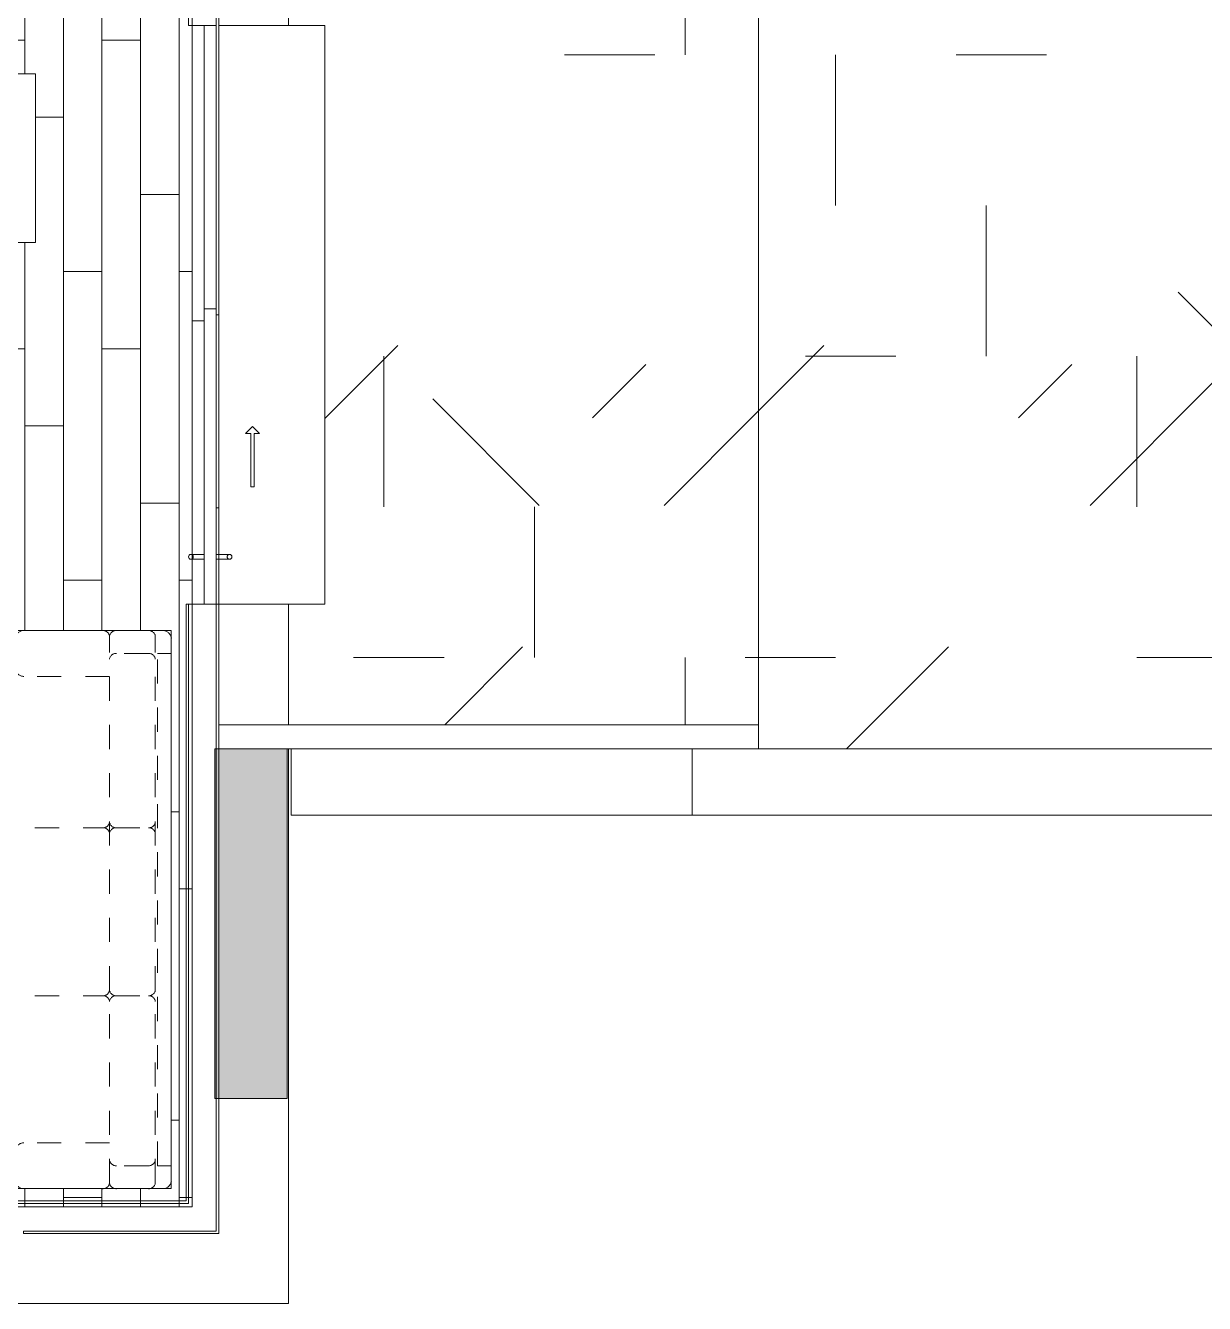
# Model space of a CAD drawing. Header units: metres. Extents: x 3856 to 4207, y -1118 to -691.
# Drawn here: x 3982.27 to 3987.16, y -996.43 to -991.13 of the extents above; entities that cross this region are included whole.
import ezdxf

# ---------------------------------------------------------------- set-up
doc = ezdxf.new("R2010")
doc.units = ezdxf.units.M
doc.linetypes.add('Trazo', pattern=[0.006, 0.003, -0.003])
for name, color, linetype, lineweight in [('_Hidden Lines_', 7, 'Trazo', 9), ('Casework', 7, 'Continuous', 9), ('Detail Items', 7, 'Continuous', 9), ('Doors', 7, 'Continuous', 9), ('Floors', 7, 'Continuous', 9), ('Structural Framing', 7, 'Continuous', 9), ('Surface Pattern', 7, 'Continuous', 9), ('Walls', 7, 'Continuous', 9)]:
    doc.layers.add(name, color=color, linetype=linetype, lineweight=lineweight)
doc.layers.add('ROA-E00-URB-A101-MASTER_PLAN cambio estaciomientos_dwg', color=7, linetype='Continuous', lineweight=9, true_color=0x767676)
pattern_1 = [(45, (0, 0), (-1.76776695, 0), [0.9375, -3.75]), (45, (1.25, 1.25), (-1.76776695, 0), [0.9375, -3.75]), (45, (2.5, -0.375), (-1.76776695, 0), [0.3125, -2.5]), (90, (2.5, 0.625), (-0.625, 0.625), [0.625, -2.5]), (315, (2.5, 1.25), (0, 3.5355339), [0.625, -3.75]), (0, (1.25, 1.25), (2.5, 2.5), [0.375, -1.25]), (0, (-1.875, 2.5), (2.5, 2.5), [0.375, -2.5])]

# ---------------------------------------------------------------- blocks, each defined once
blk = doc.blocks.new('Comedor 2D - Escritorio 70 x160 cm-5364399-IMPLANTACIÓN - KIT COMERCIAL')
at = {"layer": '_Hidden Lines_'}
for p, q in [((-0.4103, 0.8951), (-0.4106, 1.152)), ((-0.37, 1.152), (-0.3697, 0.8951)), ((-0.0381, 1.1496), (-0.2816, 1.1496)), ((0.0503, 1.152), (0.05, 0.8951)), ((0.0908, 1.152), (0.0906, 0.8951)), ((0.4397, 0.8951), (0.4394, 1.152)), ((0.48, 1.152), (0.4803, 0.8951)), ((0.8119, 1.1496), (0.5684, 1.1496)), ((0.9003, 1.152), (0.9, 0.8951)), ((0.9408, 1.152), (0.9406, 0.8951)), ((-0.3583, 1.1081), (-0.3377, 1.0938)), ((0.0386, 1.1081), (0.018, 1.0938)), ((0.4917, 1.1081), (0.5123, 1.0938)), ((0.8886, 1.1081), (0.868, 1.0938)), ((-0.4849, 0.8951), (-0.4849, 0.1951)), ((1.1151, 0.8951), (-0.4849, 0.8951)), ((1.1151, 0.1951), (1.1151, 0.8951)), ((-0.4849, 0.1951), (1.1151, 0.1951)), ((-0.4103, 0.1951), (-0.4106, -0.0618)), ((-0.37, -0.0618), (-0.3697, 0.1951)), ((0.0503, -0.0618), (0.05, 0.1951)), ((0.0908, -0.0618), (0.0906, 0.1951)), ((0.4397, 0.1951), (0.4394, -0.0618)), ((0.48, -0.0618), (0.4803, 0.1951)), ((0.9003, -0.0618), (0.9, 0.1951)), ((0.9408, -0.0618), (0.9406, 0.1951)), ((-0.3583, -0.0179), (-0.3377, -0.0037)), ((0.0386, -0.0179), (0.018, -0.0037)), ((0.4917, -0.0179), (0.5123, -0.0037)), ((0.8886, -0.0179), (0.868, -0.0037)), ((-0.0381, -0.0594), (-0.2816, -0.0594)), ((0.8119, -0.0594), (0.5684, -0.0594))]:
    blk.add_line(p, q, dxfattribs=at)
for centre, radius, start, end in [((-0.3903, 1.152), 0.0203, 0, 179.9995), ((-0.1599, 0.9708), 0.2413, 34.6628, 145.3372), ((-0.1599, 0.9708), 0.2163, 34.6628, 145.3372), ((0.0706, 1.152), 0.0203, 0, 180), ((0.4597, 1.152), 0.0203, 0, 179.9995), ((0.6901, 0.9708), 0.2413, 34.6628, 145.3372), ((0.6901, 0.9708), 0.2163, 34.6628, 145.3372), ((0.9206, 1.152), 0.0203, 0, 180), ((-0.3196, 1.0851), 0.0705, 86.3866, 135.5915), ((-0.0001, 1.0851), 0.0705, 44.4089, 93.6134), ((0.5304, 1.0851), 0.0705, 86.3866, 135.5915), ((0.8499, 1.0851), 0.0705, 44.4089, 93.6134), ((-0.3196, 0.005), 0.0705, 224.4085, 273.6134), ((-0.1599, 0.1193), 0.2413, 214.6628, 325.3372), ((-0.1599, 0.1193), 0.2163, 214.6628, 325.3372), ((-0.0001, 0.005), 0.0705, 266.3866, 315.5911), ((0.5304, 0.005), 0.0705, 224.4085, 273.6134), ((0.6901, 0.1193), 0.2413, 214.6628, 325.3372), ((0.6901, 0.1193), 0.2163, 214.6628, 325.3372), ((0.8499, 0.005), 0.0705, 266.3866, 315.5911), ((-0.3903, -0.0618), 0.0203, 180.0005, 360), ((0.0706, -0.0618), 0.0203, 180, 360), ((0.4597, -0.0618), 0.0203, 180.0005, 0), ((0.9206, -0.0618), 0.0203, 180, 360)]:
    blk.add_arc(centre, radius, start, end, dxfattribs=at)
at = {"layer": 'Casework'}
for p, q in [((-0.4849, 0.8951), (1.1151, 0.8951)), ((-0.4849, 0.1951), (-0.4849, 0.8951)), ((1.1151, 0.8951), (1.1151, 0.1951)), ((1.1151, 0.1951), (-0.4849, 0.1951))]:
    blk.add_line(p, q, dxfattribs=at)
blk = doc.blocks.new('Sofá en L pequeño 2D - Sofá en L pequeño 2D-V162-IMPLANTACIÓN - KIT COMERCIAL')
at = {"layer": '_Hidden Lines_'}
for p, q in [((-0.81, 0.8141), (-0.2353, 0.8141)), ((-0.2353, 0.8141), (-0.162, 0.8141)), ((-0.162, 0.8141), (-0.0835, 0.8141)), ((0.2523, 0.8141), (-0.0835, 0.8141)), ((-0.0466, 0.8141), (-0.0466, -1.4691)), ((-0.8466, -1.4691), (-0.8466, 0.7826)), ((-0.7801, 0.7908), (-0.7801, -1.4774)), ((-0.5901, 0.7908), (-0.5901, -1.4774)), ((-0.1986, 0.6556), (-0.1986, 0.7826)), ((0.6534, 0.0454), (0.6534, 0.7826)), ((-0.8466, 0.7191), (-0.7896, 0.7191)), ((-0.7896, 0.7191), (-0.7896, -1.4056)), ((-0.7515, 0.7191), (-0.6156, 0.7191)), ((-0.5901, 0.6241), (-0.2353, 0.6241)), ((-0.6156, 0.0141), (-0.7547, 0.0141)), ((-0.0809, 0.0141), (-0.5647, 0.0141)), ((0.2521, 0.0141), (-0.0809, 0.0141)), ((-0.6156, -0.6826), (-0.7547, -0.6826)), ((-0.0809, -0.6826), (-0.5647, -0.6826)), ((-0.5901, -1.3106), (-0.2353, -1.3106)), ((-0.1986, -1.3422), (-0.1986, -1.4691)), ((-0.7896, -1.4056), (-0.8466, -1.4056)), ((-0.7515, -1.4056), (-0.6156, -1.4056)), ((-0.81, -1.5006), (-0.2353, -1.5006)), ((-0.2353, -1.5006), (-0.162, -1.5006)), ((-0.162, -1.5006), (-0.0833, -1.5006))]:
    blk.add_line(p, q, dxfattribs=at)
for centre, radius, start, end in [((-0.811, 0.7782), 0.0359, 88.3598, 173.0603), ((-0.7531, 0.7868), 0.0274, 86.6223, 171.476), ((-0.6172, 0.7868), 0.0274, 8.524, 93.3777), ((-0.5631, 0.7868), 0.0274, 86.6223, 171.476), ((-0.2342, 0.7782), 0.0359, 6.9397, 91.6402), ((-0.163, 0.7782), 0.0359, 88.3598, 173.0603), ((-0.0822, 0.7782), 0.0359, 7.325, 92.0256), ((0.6178, 0.7782), 0.0359, 6.9397, 91.6402), ((-0.7531, 0.6918), 0.0274, 86.6223, 171.476), ((-0.6172, 0.6918), 0.0274, 8.524, 93.3777), ((-0.2342, 0.6599), 0.0359, 268.3598, 353.0603), ((-0.7531, 0.0414), 0.0274, 188.524, 273.3777), ((-0.7531, -0.0132), 0.0274, 86.6223, 171.476), ((-0.6172, 0.0414), 0.0274, 266.6223, 351.476), ((-0.6172, -0.0132), 0.0274, 8.524, 93.3777), ((-0.5631, 0.0414), 0.0274, 188.524, 266.6223), ((-0.5631, -0.0132), 0.0274, 93.3777, 171.476), ((-0.0822, 0.05), 0.0359, 272.0256, 352.675), ((-0.0822, -0.0217), 0.0359, 7.325, 87.9744), ((0.6178, 0.05), 0.0359, 267.9744, 352.6756), ((-0.7531, -0.6553), 0.0274, 188.524, 273.3777), ((-0.7531, -0.7099), 0.0274, 86.6223, 171.476), ((-0.6172, -0.6553), 0.0274, 266.6223, 351.476), ((-0.6172, -0.7099), 0.0274, 8.524, 93.3777), ((-0.5631, -0.6553), 0.0274, 188.524, 266.6223), ((-0.5631, -0.7099), 0.0274, 93.3777, 171.476), ((-0.0822, -0.6468), 0.0359, 272.0256, 352.675), ((-0.0822, -0.7185), 0.0359, 7.325, 87.9744), ((-0.2342, -1.3465), 0.0359, 6.9397, 91.6402), ((-0.7531, -1.3783), 0.0274, 188.524, 273.3777), ((-0.6172, -1.3783), 0.0274, 266.6223, 351.476), ((-0.811, -1.4648), 0.0359, 186.9397, 271.6402), ((-0.7531, -1.4733), 0.0274, 188.524, 273.3777), ((-0.6172, -1.4733), 0.0274, 266.6223, 351.476), ((-0.5631, -1.4733), 0.0274, 188.524, 273.3777), ((-0.2342, -1.4648), 0.0359, 268.3598, 353.0603), ((-0.163, -1.4648), 0.0359, 186.9397, 271.6402), ((-0.0822, -1.4648), 0.0359, 268.3598, 353.0603)]:
    blk.add_arc(centre, radius, start, end, dxfattribs=at)
at = {"layer": 'Casework'}
for p, q in [((0.6534, 0.8141), (-0.8466, 0.8141)), ((-0.8466, 0.8141), (-0.8466, -1.5006)), ((0.6534, 0.0141), (0.6534, 0.8141)), ((-0.0466, -1.5006), (-0.0466, 0.0141)), ((-0.0466, 0.0141), (0.6534, 0.0141)), ((-0.8466, -1.5006), (-0.0466, -1.5006))]:
    blk.add_line(p, q, dxfattribs=at)
blk = doc.blocks.new('Puerta Ventana 2 cuerpos - Puerta Ventana 240 x 210cm-V182-IMPLANTACIÓN - KIT COMERCIAL')
at = {"layer": 'Detail Items'}
for p, q in [((-0.7125, -0.1925), (-0.4919, -0.1925)), ((-0.7125, -0.2075), (-0.7125, -0.1925)), ((-0.4919, -0.2075), (-0.7125, -0.2075)), ((-0.4919, -0.1705), (-0.4919, -0.1925)), ((-0.4624, -0.2), (-0.4919, -0.1705)), ((-0.4624, -0.2), (-0.4919, -0.2295)), ((-0.4919, -0.2295), (-0.4919, -0.2075))]:
    blk.add_line(p, q, dxfattribs=at)
at = {"layer": 'Doors'}
for p, q in [((-1.2, 0.05), (1.2, 0.05)), ((-1.2, 0), (0.025, 0)), ((-1.2, -0.05), (-1.2, 0)), ((-1.0127, 0.0514), (-1.0127, 0)), ((-0.9944, 0), (-0.9944, 0.0514)), ((-0.025, 0.05), (1.2, 0.05)), ((-0.025, 0), (-0.025, 0.05)), ((1.2, 0), (-0.025, 0)), ((0.025, 0), (0.025, -0.05)), ((1.2, 0.05), (1.2, 0)), ((-1.2, -0.05), (1.2, -0.05)), ((0.025, -0.05), (-1.2, -0.05)), ((-1.0127, -0.05), (-1.0127, -0.1008)), ((-0.9944, -0.1008), (-0.9944, -0.05))]:
    blk.add_line(p, q, dxfattribs=at)
for centre, start, end in [((-1.0035, 0.0555), 0, 180), ((-1.0035, 0.0555), 0, 180), ((-1.0035, 0.0555), 180, 360), ((-1.0035, 0.0555), 180, 0), ((-1.0035, -0.1049), 0, 180), ((-1.0035, -0.1049), 0, 180), ((-1.0035, -0.1049), 180, 360), ((-1.0035, -0.1049), 180, 0)]:
    blk.add_arc(centre, 0.01, start, end, dxfattribs=at)
for points in [[(-1.0127, 0.0514), (-1.0126, 0.0513), (-1.0125, 0.051), (-1.0123, 0.0507), (-1.0122, 0.0504), (-1.0121, 0.0503), (-1.012, 0.0501), (-1.0118, 0.0498), (-1.0115, 0.0494), (-1.0111, 0.0489), (-1.0106, 0.0484), (-1.0101, 0.0479), (-1.0096, 0.0475), (-1.009, 0.0471), (-1.0083, 0.0467), (-1.0076, 0.0463), (-1.0069, 0.046), (-1.0061, 0.0458), (-1.005, 0.0455), (-1.0038, 0.0454), (-1.0027, 0.0455), (-1.0015, 0.0456), (-1.0004, 0.0459), (-0.9994, 0.0463), (-0.9988, 0.0466), (-0.9984, 0.0469), (-0.998, 0.0471), (-0.9975, 0.0475), (-0.9969, 0.0479), (-0.9965, 0.0484), (-0.996, 0.0489), (-0.9956, 0.0494), (-0.9953, 0.0498), (-0.9951, 0.0501), (-0.995, 0.0503), (-0.9949, 0.0504), (-0.9948, 0.0507), (-0.9946, 0.051), (-0.9945, 0.0513), (-0.9944, 0.0514)], [(-0.9944, 0.0514), (-0.9945, 0.0513), (-0.9946, 0.051), (-0.9948, 0.0507), (-0.9949, 0.0504), (-0.995, 0.0503), (-0.9951, 0.0501), (-0.9953, 0.0498), (-0.9956, 0.0494), (-0.996, 0.0489), (-0.9965, 0.0484), (-0.9969, 0.0479), (-0.9975, 0.0475), (-0.9981, 0.0471), (-0.9987, 0.0467), (-0.9994, 0.0463), (-1.0002, 0.046), (-1.001, 0.0458), (-1.0021, 0.0455), (-1.0032, 0.0454), (-1.0044, 0.0455), (-1.0056, 0.0456), (-1.0066, 0.0459), (-1.0076, 0.0463), (-1.0082, 0.0466), (-1.0087, 0.0469), (-1.0091, 0.0471), (-1.0096, 0.0475), (-1.0101, 0.0479), (-1.0106, 0.0484), (-1.0111, 0.0489), (-1.0115, 0.0494), (-1.0118, 0.0498), (-1.012, 0.0501), (-1.0121, 0.0503), (-1.0122, 0.0504), (-1.0123, 0.0507), (-1.0125, 0.051), (-1.0126, 0.0513), (-1.0127, 0.0514)], [(-0.9944, -0.1008), (-0.9945, -0.1007), (-0.9946, -0.1005), (-0.9948, -0.1001), (-0.9949, -0.0999), (-0.995, -0.0997), (-0.9951, -0.0995), (-0.9953, -0.0992), (-0.9956, -0.0988), (-0.996, -0.0983), (-0.9965, -0.0979), (-0.9969, -0.0974), (-0.9975, -0.097), (-0.9981, -0.0965), (-0.9987, -0.0962), (-0.9994, -0.0958), (-1.0002, -0.0955), (-1.001, -0.0952), (-1.0021, -0.095), (-1.0032, -0.0949), (-1.0044, -0.095), (-1.0056, -0.0951), (-1.0066, -0.0954), (-1.0076, -0.0958), (-1.0082, -0.0961), (-1.0087, -0.0963), (-1.0091, -0.0966), (-1.0096, -0.097), (-1.0101, -0.0974), (-1.0106, -0.0979), (-1.0111, -0.0983), (-1.0115, -0.0988), (-1.0118, -0.0992), (-1.012, -0.0995), (-1.0121, -0.0997), (-1.0122, -0.0999), (-1.0123, -0.1001), (-1.0125, -0.1005), (-1.0126, -0.1007), (-1.0127, -0.1008)], [(-1.0127, -0.1008), (-1.0126, -0.1007), (-1.0125, -0.1005), (-1.0123, -0.1001), (-1.0122, -0.0999), (-1.0121, -0.0997), (-1.012, -0.0995), (-1.0118, -0.0992), (-1.0115, -0.0988), (-1.0111, -0.0983), (-1.0106, -0.0979), (-1.0101, -0.0974), (-1.0096, -0.097), (-1.009, -0.0965), (-1.0083, -0.0962), (-1.0076, -0.0958), (-1.0069, -0.0955), (-1.0061, -0.0952), (-1.005, -0.095), (-1.0038, -0.0949), (-1.0027, -0.095), (-1.0015, -0.0951), (-1.0004, -0.0954), (-0.9994, -0.0958), (-0.9988, -0.0961), (-0.9984, -0.0963), (-0.998, -0.0966), (-0.9975, -0.097), (-0.9969, -0.0974), (-0.9965, -0.0979), (-0.996, -0.0983), (-0.9956, -0.0988), (-0.9953, -0.0992), (-0.9951, -0.0995), (-0.995, -0.0997), (-0.9949, -0.0999), (-0.9948, -0.1001), (-0.9946, -0.1005), (-0.9945, -0.1007), (-0.9944, -0.1008)]]:
    blk.add_open_spline(points, degree=3, knots=[0, 0, 0, 0, 0.055556, 0.083333, 0.097222, 0.111111, 0.125, 0.138889, 0.166667, 0.194444, 0.222222, 0.25, 0.277778, 0.305556, 0.333333, 0.361111, 0.388889, 0.416667, 0.444444, 0.5, 0.527778, 0.555556, 0.611111, 0.638889, 0.666667, 0.680556, 0.694444, 0.722222, 0.75, 0.777778, 0.805556, 0.833333, 0.861111, 0.875, 0.888889, 0.902778, 0.916667, 0.944444, 1, 1, 1, 1], dxfattribs=at)
blk = doc.blocks.new('EDIFICIO TIPO A_rvt-2-IMPLANTACIÓN - KIT COMERCIAL')
at = {"layer": 'Surface Pattern', "true_color": 0xdcf1d6}
h = blk.add_hatch(dxfattribs=at)
h.set_pattern_fill('FP_8', color=254, style=0, pattern_type=2)
h.set_pattern_definition(pattern_1)
h.paths.add_polyline_path([(3965.2814, -994.1273), (3965.3568, -994.1273), (3965.3568, -993.5273), (3965.2068, -993.5273), (3965.2068, -991.1273), (3965.3568, -991.1273), (3965.3568, -984.1273), (3973.5576, -984.1273), (3973.5576, -983.9773), (3974.3068, -983.9773), (3974.3068, -982.6773), (3974.4068, -982.6773), (3974.4068, -983.9773), (3975.1576, -983.9773), (3975.1576, -984.1273), (3983.3568, -984.1273), (3983.3568, -991.1273), (3983.5068, -991.1273), (3983.5068, -993.5273), (3983.3568, -993.5273), (3983.3568, -994.0273), (3985.3068, -994.0273), (3985.3068, -982.5773), (3963.3068, -982.5773), (3963.3068, -994.1273)])
at = {"layer": 'Surface Pattern', "true_color": 0x808080}
h = blk.add_hatch(dxfattribs=at)
h.set_pattern_fill('FP_47', color=8, style=0, pattern_type=2)
h.set_pattern_definition([(270, (6019.702, 1034.412), (0.16, 1e-17), []), (0, (6019.702, 1034.412), (0.32, 0.32), [0.16, -1.12]), (0, (6019.862, 1033.772), (0.32, 0.32), [0.16, -1.12])])
h.paths.add_polyline_path([(3979.5051, -996.0273), (3982.9568, -996.0273), (3982.9568, -987.8273), (3979.4568, -987.8273), (3979.4568, -989.0273), (3979.3568, -989.0273), (3979.3468, -986.8273), (3978.3568, -986.8273), (3978.3568, -990.6273), (3978.2568, -990.6273), (3978.2568, -990.3273), (3976.9818, -990.3273), (3976.9818, -991.5673), (3977.9318, -991.5673), (3977.9318, -991.6073), (3976.9818, -991.6123), (3976.9818, -991.6273), (3979.4568, -991.6273), (3979.4568, -991.7423), (3979.5918, -991.7423), (3979.5918, -993.5423), (3979.4568, -993.5423), (3979.4651, -996.0273)])
h.paths.add_polyline_path([(3981.3702, -995.9513), (3981.3702, -995.1513), (3982.0702, -995.1513), (3982.0702, -993.6366), (3982.8702, -993.6366), (3982.8702, -995.9513), (3982.0702, -995.9513)])
h.paths.add_polyline_path([(3981.2828, -994.6273), (3980.8254, -994.6273), (3980.8254, -994.1273), (3981.4254, -994.1273), (3981.4254, -994.6273), (3981.3702, -994.6273)])
h.paths.add_polyline_path([(3981.2828, -992.0273), (3980.7068, -992.0273), (3980.7068, -991.3273), (3982.3068, -991.3273), (3982.3068, -992.0273)])
h.paths.add_polyline_path([(3977.2825, -990.2273), (3977.6568, -990.2173), (3977.6568, -990.1293), (3976.5568, -990.1293), (3976.5568, -990.1143), (3977.6568, -990.1143), (3977.6568, -987.8273), (3976.5559, -987.8293), (3976.5559, -990.2273)])
h.paths.add_polyline_path([(3976.5718, -989.8587), (3976.5718, -989.85), (3976.6942, -989.8587)])
h.paths.add_polyline_path([(3976.5559, -987.7273), (3978.2568, -987.7273), (3978.2568, -987.7073), (3977.4068, -987.7073), (3977.4068, -987.6673), (3978.2568, -987.6673), (3978.2568, -986.8273), (3977.7568, -986.8273), (3977.7568, -984.5273), (3974.4068, -984.5273), (3974.4068, -987.7273), (3975.949, -987.7273)])
h.paths.add_polyline_path([(3981.2828, -987.7273), (3982.9568, -987.7273), (3982.9568, -984.5273), (3980.0568, -984.5298), (3980.0568, -986.7148), (3980.0818, -986.7148), (3980.0818, -986.7298), (3980.0568, -986.7298), (3980.0568, -986.8273), (3979.4568, -986.8273), (3979.4568, -987.6173), (3980.2068, -987.6173), (3980.2068, -987.6573), (3979.4568, -987.6573), (3979.4568, -987.7273)])
h.paths.add_polyline_path([(3974.9273, -987.295), (3974.5273, -987.295), (3974.5273, -986.895), (3974.9273, -986.895)])
h.paths.add_polyline_path([(3975.9297, -986.795), (3974.5273, -986.795), (3974.5273, -985.195), (3976.4273, -985.195), (3976.4273, -986.795), (3975.949, -986.795)])
h.paths.add_polyline_path([(3974.9273, -985.095), (3974.5273, -985.095), (3974.5273, -984.695), (3974.9273, -984.695), (3974.9273, -984.8847)])
at = {"layer": 'Floors'}
for p, q in [((3982.9568, -991.1273), (3982.9568, -987.8273)), ((3983.3568, -990.4273), (3983.3568, -991.1273)), ((3983.5068, -991.1273), (3983.0668, -991.1273)), ((3983.0668, -991.1273), (3983.0668, -993.5273)), ((3983.5068, -993.5273), (3983.5068, -991.1273)), ((3982.9568, -996.0273), (3982.9568, -993.5273)), ((3983.0668, -993.5273), (3983.5068, -993.5273)), ((3983.3568, -993.5273), (3983.3568, -994.0273)), ((3983.3568, -994.0273), (3985.3068, -994.0273)), ((3982.2652, -996.0273), (3982.9568, -996.0273))]:
    blk.add_line(p, q, dxfattribs=at)
at = {"layer": 'Walls', "lineweight": 18}
for p, q in [((3982.9418, -988.0348), (3982.9418, -991.1273)), ((3982.9568, -991.1273), (3982.9568, -988.0348)), ((3983.0568, -990.4373), (3983.0568, -991.1273)), ((3983.0668, -991.1273), (3983.0668, -990.4373)), ((3982.9418, -991.1273), (3982.9568, -991.1273)), ((3983.0568, -991.1273), (3983.0568, -993.5273)), ((3983.0668, -993.5273), (3983.0668, -991.1273)), ((3982.9418, -993.5273), (3982.9418, -996.0123)), ((3982.9568, -993.5273), (3982.9418, -993.5273)), ((3982.9568, -996.0273), (3982.9568, -993.5273)), ((3983.0568, -993.5273), (3983.0568, -996.1273)), ((3983.0668, -993.5273), (3983.0568, -993.5273)), ((3983.0568, -993.5273), (3983.0668, -993.5273)), ((3983.0668, -996.1373), (3983.0668, -993.5273)), ((3982.9418, -996.0123), (3979.4718, -996.0123)), ((3979.4718, -996.0273), (3982.9418, -996.0273)), ((3982.9418, -996.0273), (3982.9568, -996.0273)), ((3983.0568, -996.1273), (3982.2568, -996.1273)), ((3982.2568, -996.1373), (3983.0568, -996.1373)), ((3983.0568, -996.1373), (3983.0668, -996.1373))]:
    blk.add_line(p, q, dxfattribs=at)
at = {"layer": 'Walls'}
for p, q in [((3983.0068, -991.1273), (3983.0568, -991.1273)), ((3983.0568, -991.1273), (3983.0568, -992.3023)), ((3982.9568, -993.5273), (3982.9568, -992.3523)), ((3982.9318, -993.5273), (3982.9318, -996.0023)), ((3982.9318, -996.0023), (3982.9318, -993.5273)), ((3982.9318, -993.5273), (3982.9418, -993.5273)), ((3982.9418, -993.5273), (3982.9318, -993.5273)), ((3982.9418, -993.5273), (3982.9418, -996.0123)), ((3982.9418, -996.0123), (3982.9418, -993.5273)), ((3983.0068, -993.5273), (3982.9568, -993.5273)), ((3982.9318, -996.0023), (3979.4818, -996.0023)), ((3979.4818, -996.0023), (3982.9318, -996.0023)), ((3982.9318, -996.0123), (3979.4818, -996.0123)), ((3979.4818, -996.0123), (3982.9318, -996.0123)), ((3982.9418, -996.0123), (3982.9318, -996.0123)), ((3982.9318, -996.0123), (3982.9418, -996.0123))]:
    blk.add_line(p, q, dxfattribs=at)
at = {"layer": 'Casework', "lineweight": 9, "rotation": 180}
for name, p in [('Comedor 2D - Escritorio 70 x160 cm-5364399-IMPLANTACIÓN - KIT COMERCIAL', (3981.8219, -991.1323)), ('Sofá en L pequeño 2D - Sofá en L pequeño 2D-V162-IMPLANTACIÓN - KIT COMERCIAL', (3982.0235, -995.1372))]:
    blk.add_blockref(name, p, dxfattribs=at)
at = {"layer": 'Doors', "lineweight": 9, "rotation": 90}
blk.add_blockref('Puerta Ventana 2 cuerpos - Puerta Ventana 240 x 210cm-V182-IMPLANTACIÓN - KIT COMERCIAL', (3983.0068, -992.3273), dxfattribs=at)
blk = doc.blocks.new('EDIFICIO TIPO A_rvt-3-IMPLANTACIÓN - KIT COMERCIAL')
at = {"layer": 'Surface Pattern', "true_color": 0xdcf1d6}
h = blk.add_hatch(dxfattribs=at)
h.set_pattern_fill('FP_8', color=254, style=0, pattern_type=2)
h.set_pattern_definition(pattern_1)
h.paths.add_polyline_path([(3987.3568, -994.1273), (3987.3568, -993.5273), (3987.2068, -993.5273), (3987.2068, -991.1273), (3987.3568, -991.1273), (3987.3568, -984.1273), (3995.5576, -984.1273), (3995.5576, -983.9773), (3996.3068, -983.9773), (3996.3068, -982.6773), (3996.4068, -982.6773), (3996.4068, -983.9773), (3997.1576, -983.9773), (3997.1576, -984.1273), (4005.3568, -984.1273), (4005.3568, -991.1273), (4005.5068, -991.1273), (4005.5068, -993.5273), (4005.3568, -993.5273), (4005.3568, -994.0273), (4007.4068, -994.0273), (4007.4068, -987.4127), (4006.7947, -987.0231), (4007.4068, -986.7291), (4007.4068, -982.5773), (3985.3068, -982.5773), (3985.3068, -994.1273), (3986.6166, -994.1273)])
at = {"layer": 'Floors'}
for p, q in [((3985.3068, -982.5773), (3985.3068, -994.1273)), ((3985.3068, -994.1273), (3987.3568, -994.1273))]:
    blk.add_line(p, q, dxfattribs=at)
blk = doc.blocks.new('ROA-E00-URB-A101-MASTER_PLAN cambio estaciomientos_dwg_ROA-E01-ARQ-R23_rvt-2-Master Plan - Etapa 1-7986573-IMPLANTACIÓN - KIT COMERCIAL')
at = {"layer": 'Floors'}
blk.add_line((993.5273, 3983.0668), (994.0273, 3983.0668), dxfattribs=at)
at = {"layer": 'Walls'}
for p, q in [((992.3273, 3983.0568), (992.3273, 3983.0668)), ((993.1273, 3983.0668), (993.1273, 3983.0568)), ((994.1273, 3983.0668), (993.5273, 3983.0668)), ((993.5273, 3983.0568), (994.1273, 3983.0568))]:
    blk.add_line(p, q, dxfattribs=at)
at = {"layer": 'Walls', "flags": 128}
for points in [[(996.1373, 3983.0568), (996.1373, 3983.0668), (995.5773, 3983.0668)], [(995.5773, 3983.0568), (996.1273, 3983.0568), (996.1273, 3982.2652)], [(996.1273, 3982.2568), (996.1373, 3982.2568), (996.1373, 3983.0568)]]:
    blk.add_lwpolyline(points, dxfattribs=at)
blk = doc.blocks.new('ROA-E00-URB-A101-MASTER_PLAN cambio estaciomientos_dwg_ROA-E01-EST-R23_rvt-2-Master Plan - Etapa 1-7986860-IMPLANTACIÓN - KIT COMERCIAL')
at = {"layer": 'Floors', "flags": 128}
blk.add_lwpolyline([(996.4273, 3977.1098), (996.4273, 3983.3568), (994.1273, 3983.3568)], dxfattribs=at)
at = {"layer": 'Structural Framing', "flags": 128}
blk.add_lwpolyline([(994.4023, 3985.0318), (994.4023, 3983.3668), (994.1273, 3983.3668)], dxfattribs=at)
at = {"layer": 'Walls'}
for p, q in [((994.1273, 3985.3068), (994.1273, 3983.3507)), ((994.1273, 3983.0568), (993.5273, 3983.0568))]:
    blk.add_line(p, q, dxfattribs=at)
at = {"layer": 'Walls', "flags": 128}
for points in [[(994.1273, 3983.0668), (994.0273, 3983.0668), (994.0273, 3983.3568)], [(996.1273, 3982.2652), (996.1273, 3983.0568), (996.0273, 3983.0568), (995.5773, 3983.0568)]]:
    blk.add_lwpolyline(points, dxfattribs=at)
blk = doc.blocks.new('ROA-E00-URB-A101-MASTER_PLAN cambio estaciomientos_dwg_ROA-E01-EST-R23_rvt-3-Master Plan - Etapa 1-7986862-IMPLANTACIÓN - KIT COMERCIAL')
at = {"layer": 'Structural Framing', "flags": 128}
blk.add_lwpolyline([(994.1273, 3985.0318), (994.4023, 3985.0318), (994.4023, 3987.3468), (994.1273, 3987.3468)], dxfattribs=at)
blk = doc.blocks.new('ROA-E00-URB-A101-MASTER_PLAN cambio estaciomientos_dwg-7942325-IMPLANTACIÓN - KIT COMERCIAL')
for name in ['ROA-E00-URB-A101-MASTER_PLAN cambio estaciomientos_dwg_ROA-E01-EST-R23_rvt-3-Master Plan - Etapa 1-7986862-IMPLANTACIÓN - KIT COMERCIAL', 'ROA-E00-URB-A101-MASTER_PLAN cambio estaciomientos_dwg_ROA-E01-EST-R23_rvt-2-Master Plan - Etapa 1-7986860-IMPLANTACIÓN - KIT COMERCIAL', 'ROA-E00-URB-A101-MASTER_PLAN cambio estaciomientos_dwg_ROA-E01-ARQ-R23_rvt-2-Master Plan - Etapa 1-7986573-IMPLANTACIÓN - KIT COMERCIAL']:
    blk.add_blockref(name, (0, 0))

msp = doc.modelspace()

# ---------------------------------------------------------------- hatches: boundary and pattern name
at = {"layer": 'Surface Pattern', "true_color": 0xffff00}
msp.add_hatch(color=2, dxfattribs=at).paths.add_polyline_path([(3983.3507, -994.1273), (3983.0507, -994.1273), (3983.0507, -995.5773), (3983.3507, -995.5773)])

# ---------------------------------------------------------------- linework, layer by layer
at = {"layer": 'Floors'}
for p, q in [((3983.3507, -994.1273), (3983.0507, -994.1273)), ((3983.0507, -994.1273), (3983.0507, -995.5773)), ((3983.3507, -995.5773), (3983.3507, -994.1273)), ((3983.0507, -995.5773), (3983.3507, -995.5773))]:
    msp.add_line(p, q, dxfattribs=at)

# ---------------------------------------------------------------- block references
at = {"lineweight": 5}
for name in ['EDIFICIO TIPO A_rvt-2-IMPLANTACIÓN - KIT COMERCIAL', 'EDIFICIO TIPO A_rvt-3-IMPLANTACIÓN - KIT COMERCIAL']:
    msp.add_blockref(name, (0, 0), dxfattribs=at)
at = {"layer": 'ROA-E00-URB-A101-MASTER_PLAN cambio estaciomientos_dwg', "color": 7, "rotation": 269.9999999999999}
msp.add_blockref('ROA-E00-URB-A101-MASTER_PLAN cambio estaciomientos_dwg-7942325-IMPLANTACIÓN - KIT COMERCIAL', (0, 0), dxfattribs=at)

doc.saveas('drawing.dxf')
